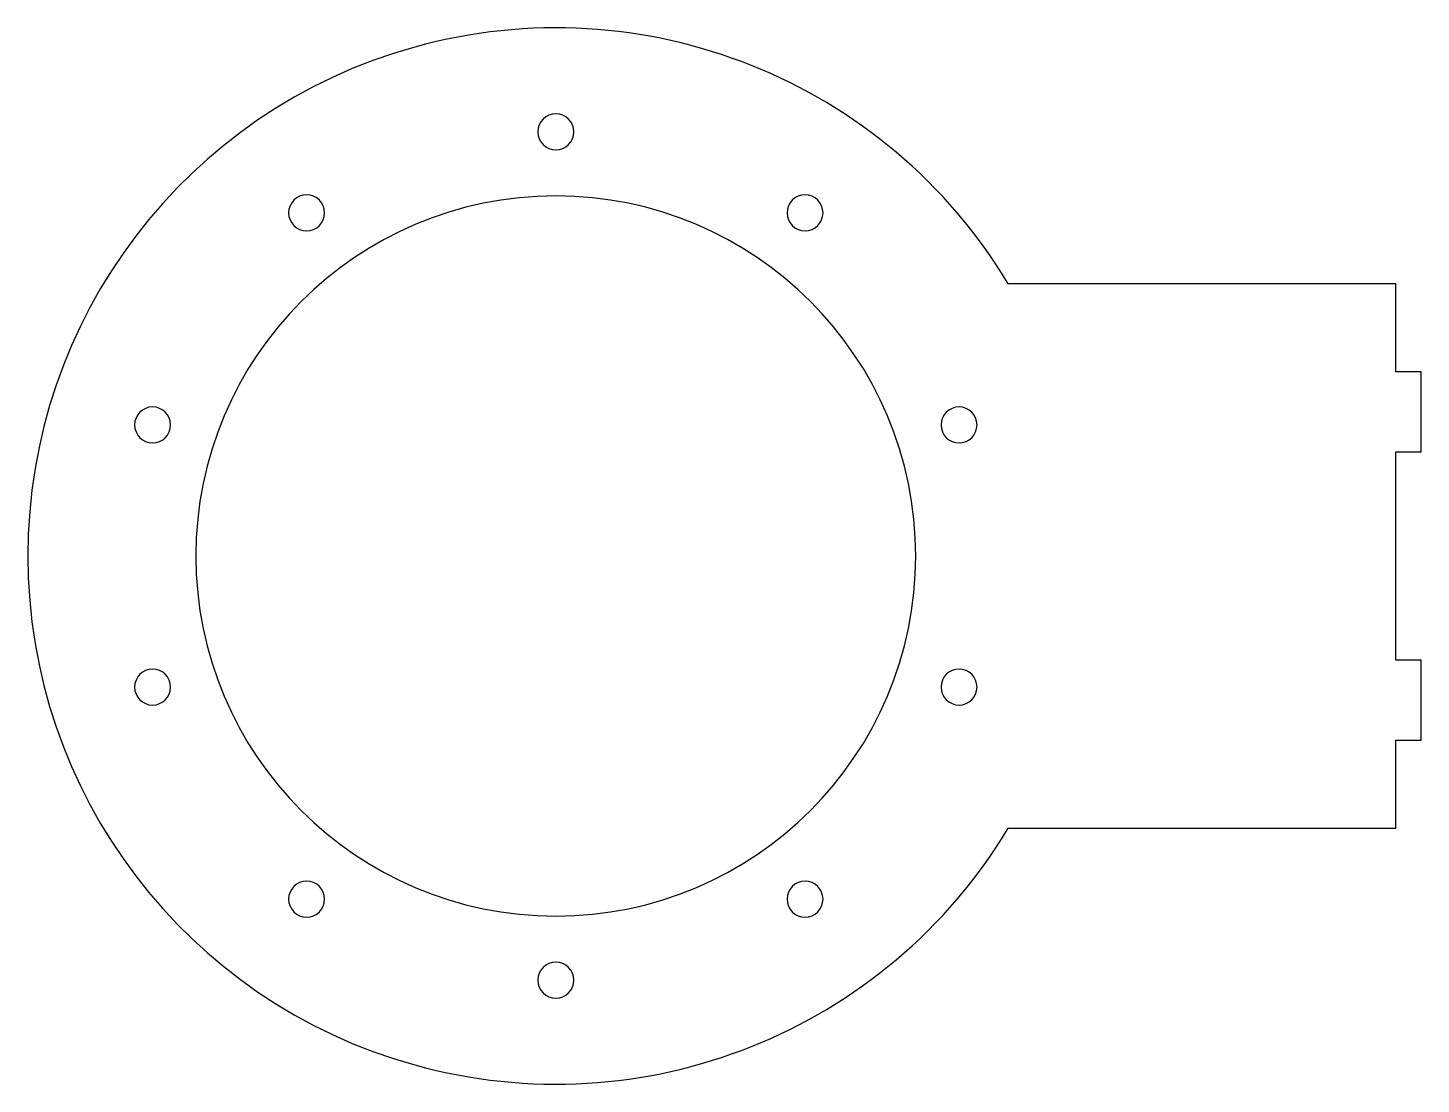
# Model space of a CAD drawing. Header units: millimetres. Extents: x 0 to 174, y 0 to 132.
import ezdxf

# ---------------------------------------------------------------- set-up
doc = ezdxf.new("R2010")
doc.units = ezdxf.units.MM

msp = doc.modelspace()

# ---------------------------------------------------------------- linework, layer by layer
at = {"layer": 'CUT'}
for p, q in [((171, 100), (122.5685, 100)), ((171, 89), (171, 100)), ((174.175, 89), (171, 89)), ((174.175, 79), (174.175, 89)), ((171, 53), (171, 79)), ((171, 79), (174.175, 79)), ((174.175, 53), (171, 53)), ((174.175, 43), (174.175, 53)), ((171, 32), (171, 43)), ((171, 43), (174.175, 43)), ((122.5685, 32), (171, 32))]:
    msp.add_line(p, q, dxfattribs=at)
for centre, radius, start, end in [((66, 66), 66, 31.0076, 328.9924), ((66, 119), 2.25, 0, 180), ((66, 119), 2.25, 180, 0), ((66, 66), 45, 0, 180), ((34.8474, 108.8779), 2.25, 0, 180), ((97.1526, 108.8779), 2.25, 0, 180), ((34.8474, 108.8779), 2.25, 180, 0), ((97.1526, 108.8779), 2.25, 180, 0), ((15.594, 82.3779), 2.25, 0, 180), ((116.406, 82.3779), 2.25, 0, 180), ((15.594, 82.3779), 2.25, 180, 0), ((116.406, 82.3779), 2.25, 180, 0), ((66, 66), 45, 180, 0), ((15.594, 49.6221), 2.25, 0, 180), ((116.406, 49.6221), 2.25, 0, 180), ((15.594, 49.6221), 2.25, 180, 0), ((116.406, 49.6221), 2.25, 180, 0), ((34.8474, 23.1221), 2.25, 0, 180), ((97.1526, 23.1221), 2.25, 0, 180), ((34.8474, 23.1221), 2.25, 180, 0), ((97.1526, 23.1221), 2.25, 180, 0), ((66, 13), 2.25, 0, 180), ((66, 13), 2.25, 180, 0)]:
    msp.add_arc(centre, radius, start, end, dxfattribs=at)

doc.saveas('drawing.dxf')
